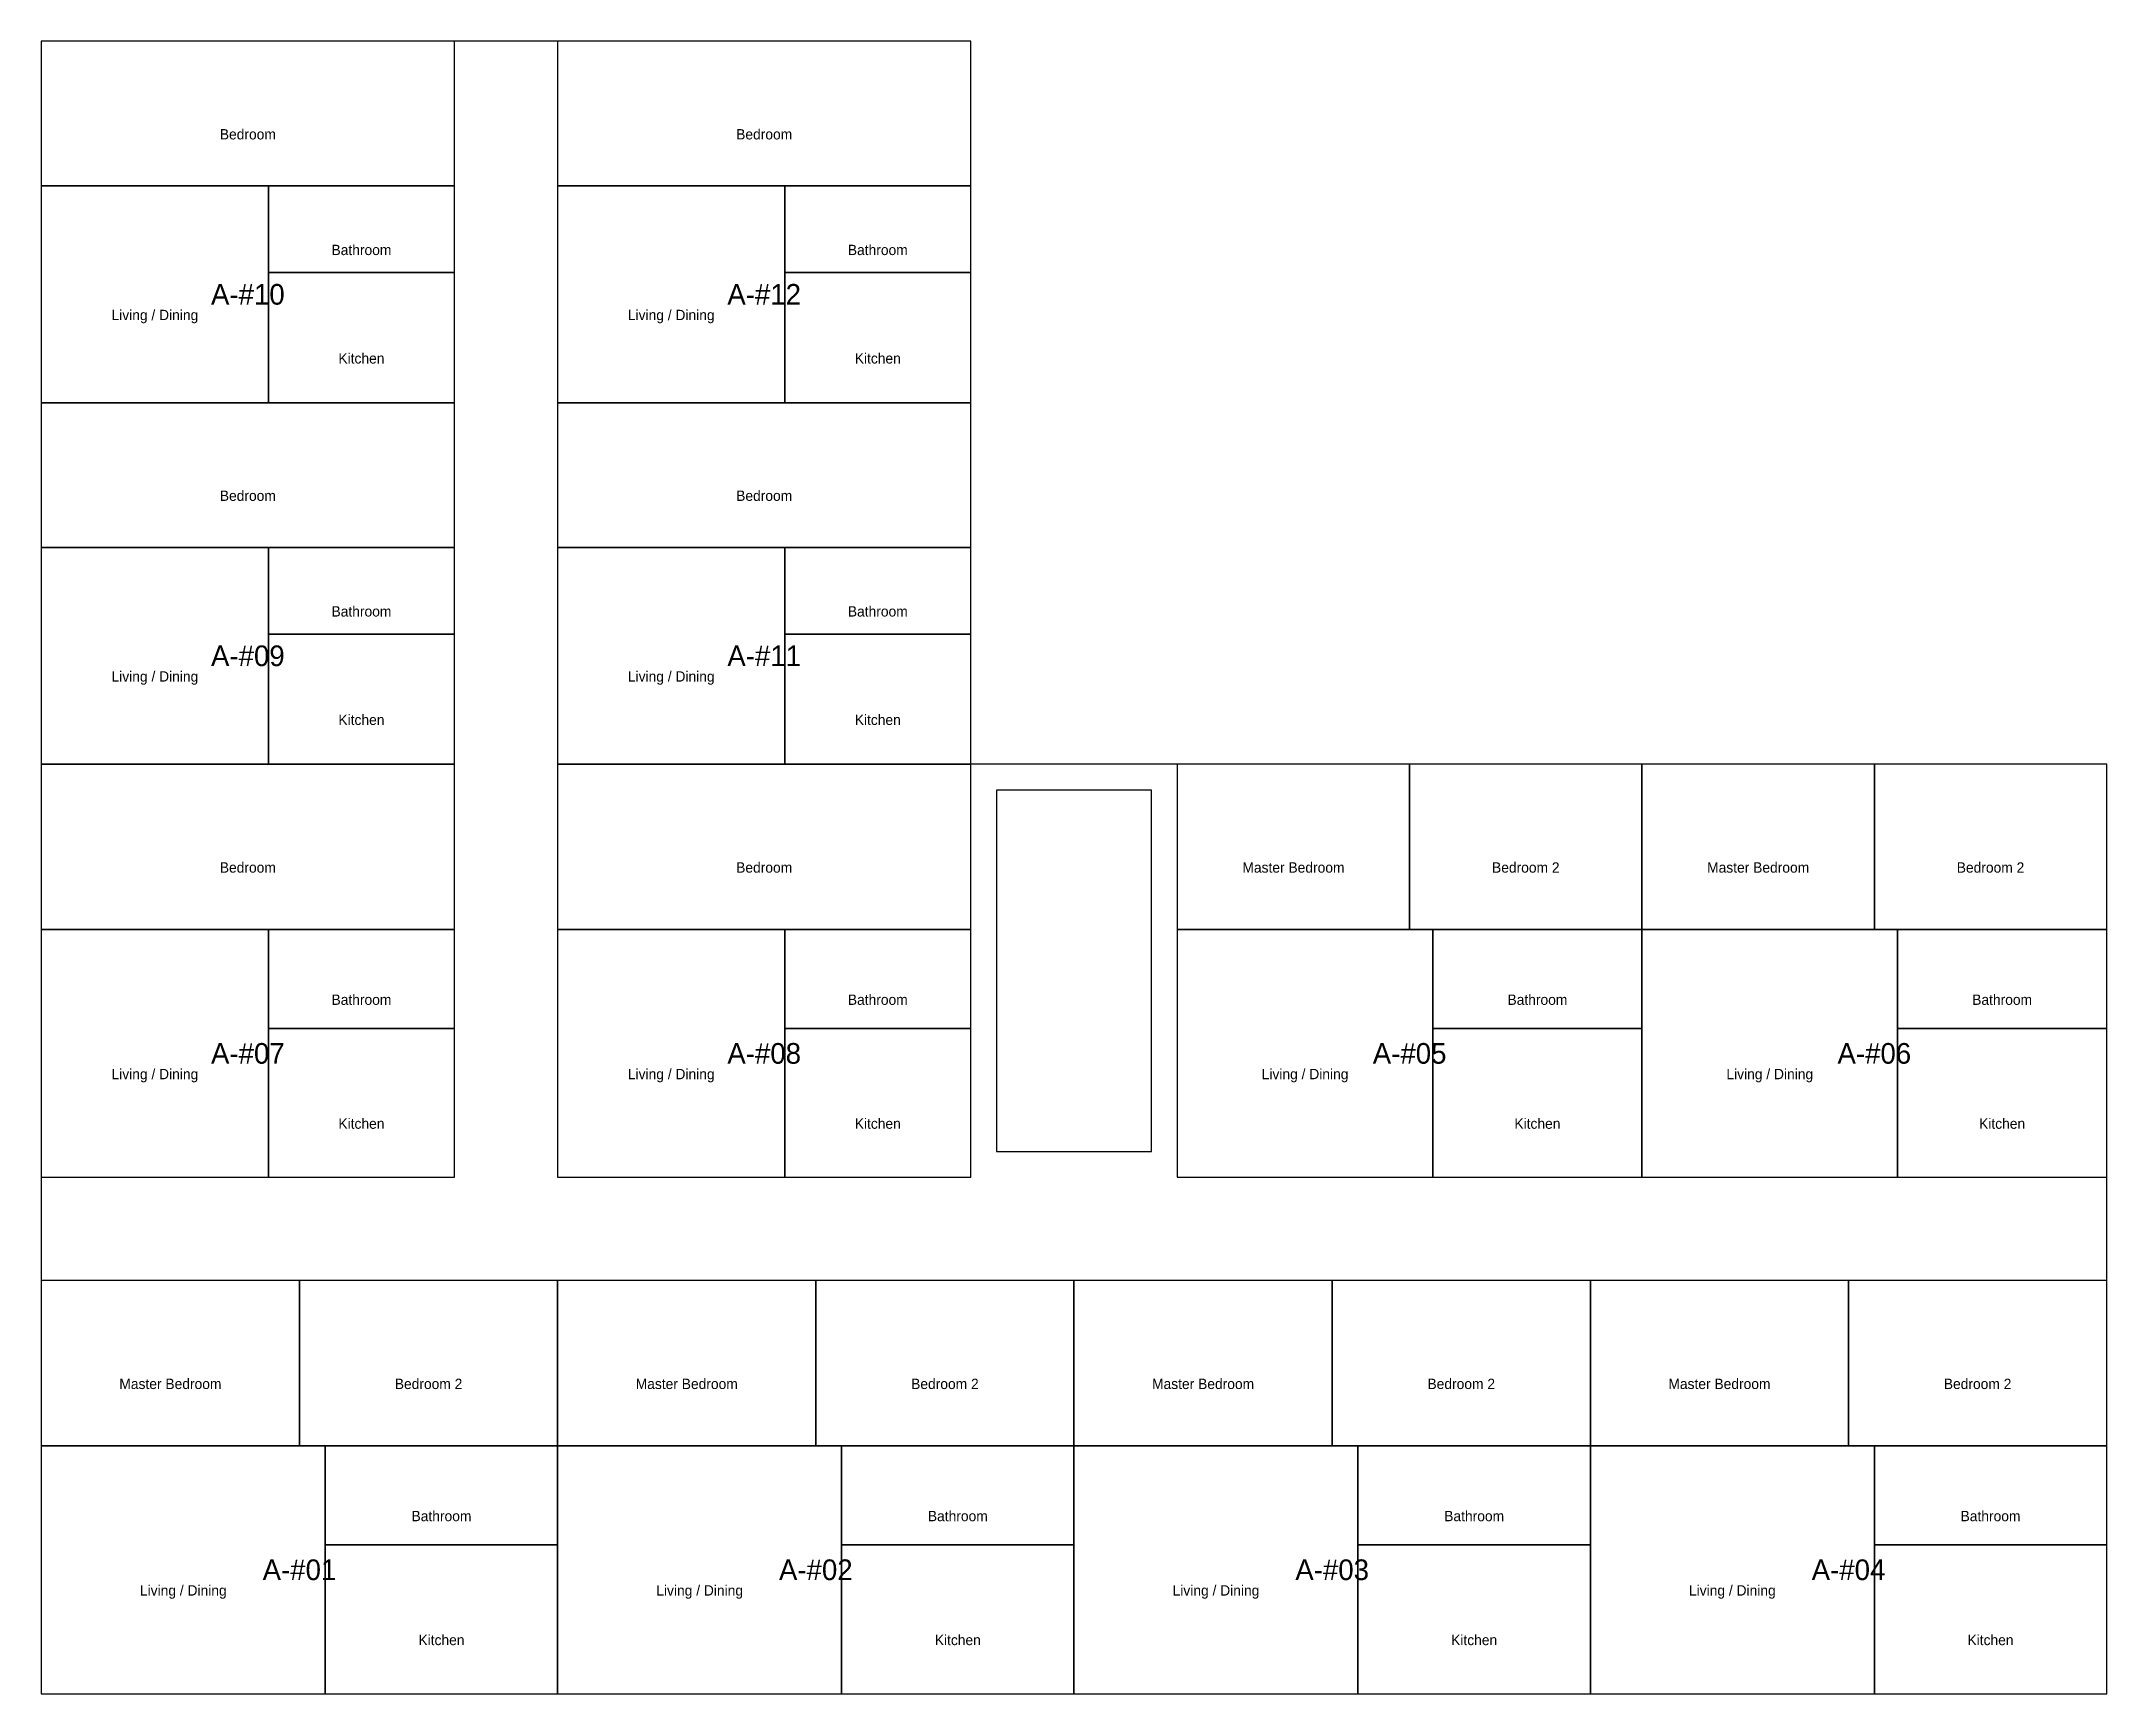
# Model space of a CAD drawing. Header units: millimetres. Extents: x 0 to 40000, y 0 to 32000.
import ezdxf
from ezdxf.enums import TextEntityAlignment as Align

# ---------------------------------------------------------------- set-up
doc = ezdxf.new("R2010")
doc.units = ezdxf.units.MM
for name, color, linetype in [('FLOOR_OUTLINE', 7, 'Continuous'), ('ROOM_LABELS', 6, 'Continuous'), ('ROOMS', 4, 'Continuous'), ('UNIT_LABELS', 2, 'Continuous'), ('UNITS', 3, 'Continuous')]:
    doc.layers.add(name, color=color, linetype=linetype)

msp = doc.modelspace()

# ---------------------------------------------------------------- linework, layer by layer
at = {"layer": 'FLOOR_OUTLINE'}
for points in [[(0, 0), (40000, 0), (40000, 18000), (18000, 18000), (18000, 32000), (0, 32000)], [(18500, 10500), (21500, 10500), (21500, 17500), (18500, 17500)]]:
    msp.add_lwpolyline(points, close=True, dxfattribs=at)
at = {"layer": 'ROOMS'}
for points in [[(0, 29200), (8000, 29200), (8000, 32000), (0, 32000)], [(10000, 29200), (18000, 29200), (18000, 32000), (10000, 32000)], [(0, 25000), (4400, 25000), (4400, 29200), (0, 29200)], [(4400, 27520), (8000, 27520), (8000, 29200), (4400, 29200)], [(10000, 25000), (14400, 25000), (14400, 29200), (10000, 29200)], [(14400, 27520), (18000, 27520), (18000, 29200), (14400, 29200)], [(4400, 25000), (8000, 25000), (8000, 27520), (4400, 27520)], [(14400, 25000), (18000, 25000), (18000, 27520), (14400, 27520)], [(0, 22200), (8000, 22200), (8000, 25000), (0, 25000)], [(10000, 22200), (18000, 22200), (18000, 25000), (10000, 25000)], [(0, 18000), (4400, 18000), (4400, 22200), (0, 22200)], [(4400, 20520), (8000, 20520), (8000, 22200), (4400, 22200)], [(10000, 18000), (14400, 18000), (14400, 22200), (10000, 22200)], [(14400, 20520), (18000, 20520), (18000, 22200), (14400, 22200)], [(4400, 18000), (8000, 18000), (8000, 20520), (4400, 20520)], [(14400, 18000), (18000, 18000), (18000, 20520), (14400, 20520)], [(0, 14800), (8000, 14800), (8000, 18000), (0, 18000)], [(10000, 14800), (18000, 14800), (18000, 18000), (10000, 18000)], [(22000, 14800), (26500, 14800), (26500, 18000), (22000, 18000)], [(26500, 14800), (31000, 14800), (31000, 18000), (26500, 18000)], [(31000, 14800), (35500, 14800), (35500, 18000), (31000, 18000)], [(35500, 14800), (40000, 14800), (40000, 18000), (35500, 18000)], [(0, 10000), (4400, 10000), (4400, 14800), (0, 14800)], [(4400, 12880), (8000, 12880), (8000, 14800), (4400, 14800)], [(10000, 10000), (14400, 10000), (14400, 14800), (10000, 14800)], [(14400, 12880), (18000, 12880), (18000, 14800), (14400, 14800)], [(22000, 10000), (26950, 10000), (26950, 14800), (22000, 14800)], [(26950, 12880), (31000, 12880), (31000, 14800), (26950, 14800)], [(31000, 10000), (35950, 10000), (35950, 14800), (31000, 14800)], [(35950, 12880), (40000, 12880), (40000, 14800), (35950, 14800)], [(4400, 10000), (8000, 10000), (8000, 12880), (4400, 12880)], [(14400, 10000), (18000, 10000), (18000, 12880), (14400, 12880)], [(26950, 10000), (31000, 10000), (31000, 12880), (26950, 12880)], [(35950, 10000), (40000, 10000), (40000, 12880), (35950, 12880)], [(0, 4800), (5000, 4800), (5000, 8000), (0, 8000)], [(5000, 4800), (10000, 4800), (10000, 8000), (5000, 8000)], [(10000, 4800), (15000, 4800), (15000, 8000), (10000, 8000)], [(15000, 4800), (20000, 4800), (20000, 8000), (15000, 8000)], [(20000, 4800), (25000, 4800), (25000, 8000), (20000, 8000)], [(25000, 4800), (30000, 4800), (30000, 8000), (25000, 8000)], [(30000, 4800), (35000, 4800), (35000, 8000), (30000, 8000)], [(35000, 4800), (40000, 4800), (40000, 8000), (35000, 8000)], [(0, 0), (5500, 0), (5500, 4800), (0, 4800)], [(5500, 2880), (10000, 2880), (10000, 4800), (5500, 4800)], [(10000, 0), (15500, 0), (15500, 4800), (10000, 4800)], [(15500, 2880), (20000, 2880), (20000, 4800), (15500, 4800)], [(20000, 0), (25500, 0), (25500, 4800), (20000, 4800)], [(25500, 2880), (30000, 2880), (30000, 4800), (25500, 4800)], [(30000, 0), (35500, 0), (35500, 4800), (30000, 4800)], [(35500, 2880), (40000, 2880), (40000, 4800), (35500, 4800)], [(5500, 0), (10000, 0), (10000, 2880), (5500, 2880)], [(15500, 0), (20000, 0), (20000, 2880), (15500, 2880)], [(25500, 0), (30000, 0), (30000, 2880), (25500, 2880)], [(35500, 0), (40000, 0), (40000, 2880), (35500, 2880)]]:
    msp.add_lwpolyline(points, close=True, dxfattribs=at)
at = {"layer": 'UNITS'}
for points in [[(0, 25000), (8000, 25000), (8000, 32000), (0, 32000)], [(10000, 25000), (18000, 25000), (18000, 32000), (10000, 32000)], [(0, 18000), (8000, 18000), (8000, 25000), (0, 25000)], [(10000, 18000), (18000, 18000), (18000, 25000), (10000, 25000)], [(0, 10000), (8000, 10000), (8000, 18000), (0, 18000)], [(10000, 10000), (18000, 10000), (18000, 18000), (10000, 18000)], [(22000, 10000), (31000, 10000), (31000, 18000), (22000, 18000)], [(31000, 10000), (40000, 10000), (40000, 18000), (31000, 18000)], [(0, 0), (10000, 0), (10000, 8000), (0, 8000)], [(10000, 0), (20000, 0), (20000, 8000), (10000, 8000)], [(20000, 0), (30000, 0), (30000, 8000), (20000, 8000)], [(30000, 0), (40000, 0), (40000, 8000), (30000, 8000)]]:
    msp.add_lwpolyline(points, close=True, dxfattribs=at)

# ---------------------------------------------------------------- texts
at = {"layer": 'ROOM_LABELS'}
for s, p in [('Bedroom', (4000, 30200)), ('Bedroom', (14000, 30200)), ('Bathroom', (6200, 27960)), ('Bathroom', (16200, 27960)), ('Living / Dining', (2200, 26700)), ('Living / Dining', (12200, 26700)), ('Kitchen', (6200, 25860)), ('Kitchen', (16200, 25860)), ('Bedroom', (4000, 23200)), ('Bedroom', (14000, 23200)), ('Bathroom', (6200, 20960)), ('Bathroom', (16200, 20960)), ('Living / Dining', (2200, 19700)), ('Living / Dining', (12200, 19700)), ('Kitchen', (6200, 18860)), ('Kitchen', (16200, 18860)), ('Bedroom', (4000, 16000)), ('Bedroom', (14000, 16000)), ('Master Bedroom', (24250, 16000)), ('Bedroom 2', (28750, 16000)), ('Master Bedroom', (33250, 16000)), ('Bedroom 2', (37750, 16000)), ('Bathroom', (6200, 13440)), ('Bathroom', (16200, 13440)), ('Bathroom', (28975, 13440)), ('Bathroom', (37975, 13440)), ('Living / Dining', (2200, 12000)), ('Living / Dining', (12200, 12000)), ('Living / Dining', (24475, 12000)), ('Living / Dining', (33475, 12000)), ('Kitchen', (6200, 11040)), ('Kitchen', (16200, 11040)), ('Kitchen', (28975, 11040)), ('Kitchen', (37975, 11040)), ('Master Bedroom', (2500, 6000)), ('Bedroom 2', (7500, 6000)), ('Master Bedroom', (12500, 6000)), ('Bedroom 2', (17500, 6000)), ('Master Bedroom', (22500, 6000)), ('Bedroom 2', (27500, 6000)), ('Master Bedroom', (32500, 6000)), ('Bedroom 2', (37500, 6000)), ('Bathroom', (7750, 3440)), ('Bathroom', (17750, 3440)), ('Bathroom', (27750, 3440)), ('Bathroom', (37750, 3440)), ('Living / Dining', (2750, 2000)), ('Living / Dining', (12750, 2000)), ('Living / Dining', (22750, 2000)), ('Living / Dining', (32750, 2000)), ('Kitchen', (7750, 1040)), ('Kitchen', (17750, 1040)), ('Kitchen', (27750, 1040)), ('Kitchen', (37750, 1040))]:
    msp.add_text(s, height=200, dxfattribs=at).set_placement(p, align=Align.MIDDLE_CENTER)
at = {"layer": 'UNIT_LABELS'}
for s, p in [('A-#10', (4000, 27100)), ('A-#12', (14000, 27100)), ('A-#09', (4000, 20100)), ('A-#11', (14000, 20100)), ('A-#07', (4000, 12400)), ('A-#08', (14000, 12400)), ('A-#05', (26500, 12400)), ('A-#06', (35500, 12400)), ('A-#01', (5000, 2400)), ('A-#02', (15000, 2400)), ('A-#03', (25000, 2400)), ('A-#04', (35000, 2400))]:
    msp.add_text(s, height=400, dxfattribs=at).set_placement(p, align=Align.MIDDLE_CENTER)

doc.saveas('drawing.dxf')
